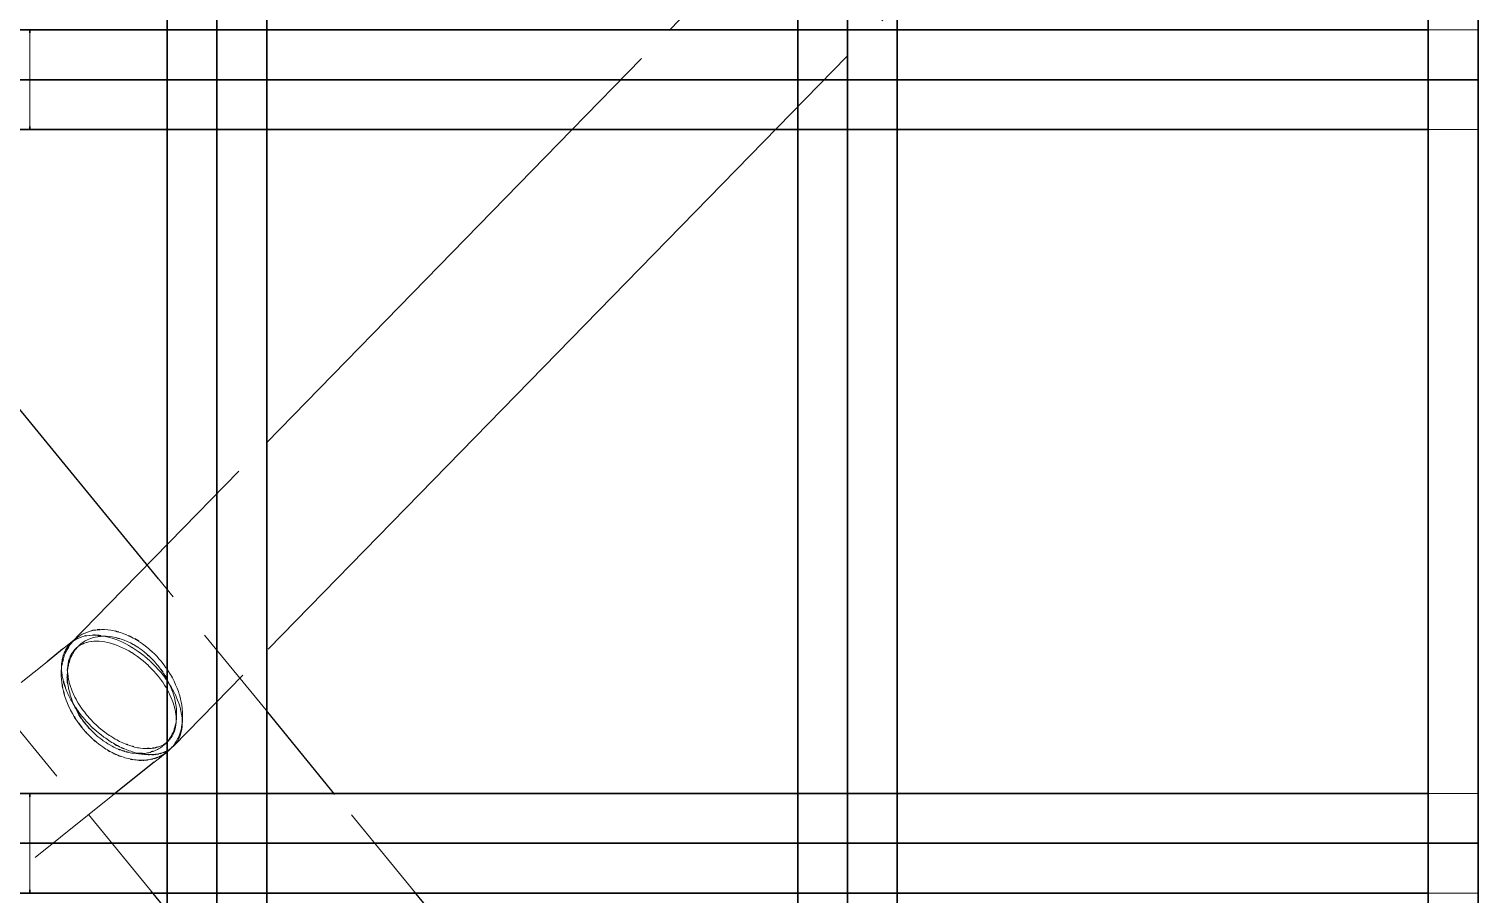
# Model space of a CAD drawing. Header units: millimetres. Extents: x -6703 to 7269, y -87291 to -79311.
# Drawn here: x -3421 to -1238, y -82138 to -80835 of the extents above; entities that cross this region are included whole.
import ezdxf

# ---------------------------------------------------------------- set-up
doc = ezdxf.new("R2010")
doc.units = ezdxf.units.MM
doc.linetypes.add('HIDDEN_50', pattern=[225, 150, -75])
for name, color, linetype, lineweight in [('PLATE_HIDDEN', 8, 'HIDDEN_50', 18), ('PLATE_VISIBLE', 7, 'Continuous', 35), ('PROFILE_HIDDEN', 9, 'HIDDEN_50', 18), ('PROFILE_VISIBLE', 4, 'Continuous', 25)]:
    doc.layers.add(name, color=color, linetype=linetype, lineweight=lineweight)

msp = doc.modelspace()

# ---------------------------------------------------------------- linework, layer by layer
at = {"layer": 'PLATE_HIDDEN'}
for p, q in [((-3138.1, -79746.1), (-3138.1, -81248.1)), ((-2188.1, -79746.1), (-2188.1, -81248.1)), ((-1238.1, -79746.1), (-1238.1, -81418.1)), ((-1238.1, -79750.9), (-1238.1, -81423)), ((-1238.1, -81423), (-1238.1, -79750.9)), ((-3215.9, -80836.7), (-3066.4, -80836.7)), ((-3213.1, -80982.9), (-3213.1, -80833.3)), ((-3063.1, -80833.3), (-3063.1, -80982.9)), ((-2263.1, -80982.9), (-2263.1, -80833.3)), ((-2259.4, -80836.7), (-2109.9, -80836.7)), ((-2113.1, -80833.3), (-2113.1, -80982.9)), ((-1313.1, -80983.8), (-1313.1, -80834)), ((-1312.8, -80836.7), (-1238.1, -80836.7)), ((-1238.1, -80836.7), (-1238.1, -80986.7)), ((-3420.1, -80982), (-3420.1, -80841.4)), ((-1238.1, -80911.7), (-3495.1, -80911.7)), ((-3066.4, -80986.7), (-3215.9, -80986.7)), ((-2109.9, -80986.7), (-2259.4, -80986.7)), ((-1238.1, -80986.7), (-1312.8, -80986.7)), ((-3138.1, -81248.1), (-3138.1, -81452.4)), ((-2188.1, -81248.1), (-2188.1, -81452.4)), ((-1238.1, -81468), (-1238.1, -83200)), ((-1238.1, -81472.9), (-1238.1, -83204.9)), ((-1238.1, -83204.9), (-1238.1, -81472.9)), ((-3138.1, -81502.2), (-3138.1, -83211.7)), ((-2188.1, -81502.2), (-2188.1, -83211.7)), ((-3420.1, -82131.7), (-3420.1, -81991.7)), ((-3215.9, -81986.7), (-3066.4, -81986.7)), ((-3213.1, -82139.7), (-3213.1, -81990.1)), ((-3063.1, -81990.1), (-3063.1, -82139.7)), ((-2263.1, -82139.7), (-2263.1, -81990.1)), ((-2259.4, -81986.7), (-2109.9, -81986.7)), ((-2113.1, -81990.1), (-2113.1, -82139.7)), ((-1313.1, -82131.8), (-1313.1, -81992)), ((-1312.8, -81986.7), (-1238.1, -81986.7)), ((-1238.1, -81986.7), (-1238.1, -82136.7)), ((-1238.1, -82061.7), (-3495.1, -82061.7)), ((-3066.4, -82136.7), (-3215.9, -82136.7)), ((-2109.9, -82136.7), (-2259.4, -82136.7)), ((-1238.1, -82136.7), (-1312.8, -82136.7))]:
    msp.add_line(p, q, dxfattribs=at)
at = {"layer": 'PLATE_VISIBLE'}
for p, q in [((-1313.1, -79671.1), (-1313.1, -83219.5)), ((-3138.1, -81248.1), (-3138.1, -79746.1)), ((-2188.1, -81248.1), (-2188.1, -79746.1)), ((-1238.1, -83219.5), (-1238.1, -79746.1)), ((-3213.1, -79821.1), (-3213.1, -83136.7)), ((-3063.1, -83136.7), (-3063.1, -79821.1)), ((-2263.1, -79821.1), (-2263.1, -83136.7)), ((-2113.1, -83136.7), (-2113.1, -79821.1)), ((-1313.1, -80836.7), (-4920.1, -80836.7)), ((-3420.1, -80836.7), (-3215.9, -80836.7)), ((-3420.1, -80841.4), (-3420.1, -80836.7)), ((-3066.4, -80836.7), (-2259.4, -80836.7)), ((-2109.9, -80836.7), (-1312.8, -80836.7)), ((-1313.1, -80986.7), (-1313.1, -80836.7)), ((-3495.1, -80911.7), (-1238.1, -80911.7)), ((-4920.1, -80986.7), (-1313.1, -80986.7)), ((-3420.1, -80986.7), (-3420.1, -80982)), ((-3215.9, -80986.7), (-3420.1, -80986.7)), ((-3213.1, -81990.1), (-3213.1, -80982.9)), ((-2259.4, -80986.7), (-3066.4, -80986.7)), ((-3063.1, -80982.9), (-3063.1, -81990.1)), ((-2263.1, -81990.1), (-2263.1, -80982.9)), ((-2113.1, -80982.9), (-2113.1, -81990.1)), ((-1312.8, -80986.7), (-2109.9, -80986.7)), ((-1313.1, -81992), (-1313.1, -80983.8)), ((-3138.1, -83211.7), (-3138.1, -81248.1)), ((-2188.1, -83211.7), (-2188.1, -81248.1)), ((-1238.1, -81418.1), (-1238.1, -81468)), ((-1238.1, -81423), (-1238.1, -81472.9)), ((-1238.1, -81472.9), (-1238.1, -81423)), ((-3138.1, -81452.4), (-3138.1, -81502.2)), ((-2188.1, -81452.4), (-2188.1, -81502.2)), ((-1313.1, -81986.7), (-4920.1, -81986.7)), ((-3420.1, -81986.7), (-3215.9, -81986.7)), ((-3420.1, -81991.7), (-3420.1, -81986.7)), ((-3066.4, -81986.7), (-2259.4, -81986.7)), ((-2109.9, -81986.7), (-1312.8, -81986.7)), ((-1313.1, -82136.7), (-1313.1, -81986.7)), ((-3495.1, -82061.7), (-1238.1, -82061.7)), ((-4920.1, -82136.7), (-1313.1, -82136.7)), ((-3420.1, -82136.7), (-3420.1, -82131.7)), ((-3215.9, -82136.7), (-3420.1, -82136.7)), ((-2259.4, -82136.7), (-3066.4, -82136.7)), ((-1312.8, -82136.7), (-2109.9, -82136.7)), ((-1313.1, -83204.9), (-1313.1, -82131.8))]:
    msp.add_line(p, q, dxfattribs=at)
at = {"layer": 'PROFILE_HIDDEN'}
for p, q in [((-2293.7, -80983.9), (-2112.4, -80798.2)), ((-2603.3, -80987.3), (-2456.9, -80837.4)), ((-3210, -81608.6), (-3063.6, -81458.6)), ((-3061.6, -81864.5), (-3226.1, -81663.7)), ((-3359.9, -81762.1), (-3279.7, -81680)), ((-3351.1, -81753.9), (-3370.5, -81769.6)), ((-3354.1, -81756.7), (-3356.6, -81759.4)), ((-3351.1, -81753.9), (-3354.1, -81756.7)), ((-3347.8, -81751.4), (-3350.7, -81753.7)), ((-3348.6, -81753.8), (-3350, -81754.5)), ((-3345.3, -81752.3), (-3348.6, -81753.8)), ((-3344.4, -81749.1), (-3347.8, -81751.4)), ((-3341.8, -81751), (-3344.9, -81752.1)), ((-3340.9, -81747), (-3344.1, -81748.9)), ((-3338.1, -81750), (-3341.8, -81751)), ((-3337.1, -81745.2), (-3340.9, -81747)), ((-3339.4, -81758.9), (-3336.4, -81757.1)), ((-3333.2, -81743.7), (-3336.8, -81745.1)), ((-3336.4, -81757.1), (-3332.9, -81755.2)), ((-3334.3, -81749.2), (-3336, -81749.5)), ((-3330.3, -81748.7), (-3334.3, -81749.2)), ((-3329.2, -81742.4), (-3333.2, -81743.7)), ((-3332.7, -81755.1), (-3329.3, -81753.7)), ((-3326.2, -81748.4), (-3330, -81748.6)), ((-3329.3, -81753.7), (-3325.5, -81752.4)), ((-3327, -81741.9), (-3329, -81742.3)), ((-3327, -81757.9), (-3323.5, -81757.5)), ((-3324.1, -81748.4), (-3326.2, -81748.4)), ((-3325.3, -81752.3), (-3321.6, -81751.3)), ((-3323.5, -81757.5), (-3319.5, -81757.4)), ((-3320.7, -81740.6), (-3322.8, -81741)), ((-3321.6, -81751.3), (-3317.5, -81750.6)), ((-3318.4, -81740.4), (-3320.5, -81740.6)), ((-3319.2, -81757.4), (-3315.4, -81757.5)), ((-3317.4, -81750.5), (-3313.4, -81750.1)), ((-3313.2, -81749), (-3315.4, -81748.8)), ((-3315.4, -81757.5), (-3311.2, -81757.8)), ((-3311.8, -81740), (-3314, -81740.1)), ((-3313.4, -81750.1), (-3309.1, -81749.8)), ((-3308.6, -81749.8), (-3312.9, -81749.1)), ((-3307.2, -81740), (-3311.7, -81740)), ((-3309, -81749.8), (-3304.8, -81749.9)), ((-3304, -81750.7), (-3308.6, -81749.8)), ((-3302.5, -81740.4), (-3307.2, -81740)), ((-3304.8, -81749.9), (-3300.4, -81750.2)), ((-3299.3, -81751.9), (-3303.9, -81750.8)), ((-3297.8, -81741), (-3302.5, -81740.4)), ((-3300.4, -81750.2), (-3295.9, -81750.8)), ((-3294.6, -81753.4), (-3299.3, -81751.9)), ((-3293.1, -81741.9), (-3297.8, -81741)), ((-3295.9, -81750.8), (-3291.4, -81751.7)), ((-3289.8, -81755.1), (-3294.5, -81753.4)), ((-3290.6, -81742.5), (-3293, -81741.9)), ((-3291.3, -81751.7), (-3289.1, -81752.3)), ((-3285, -81757), (-3289.8, -81755.1)), ((-3283.5, -81744.4), (-3285.8, -81743.8)), ((-3280.2, -81759.1), (-3285, -81757)), ((-3284.6, -81753.5), (-3282.4, -81754.2)), ((-3278.5, -81746.2), (-3283.4, -81744.5)), ((-3282.2, -81754.2), (-3277.6, -81755.9)), ((-3273.9, -81748), (-3278.5, -81746.2)), ((-3277.6, -81755.9), (-3273.3, -81757.7)), ((-3271.3, -81749.2), (-3273.7, -81748.1)), ((-3264.4, -81752.6), (-3266.7, -81751.5)), ((-3261.8, -81754.1), (-3264.1, -81752.8)), ((-3369.7, -81779), (-3370.2, -81780.8)), ((-3367.7, -81777.9), (-3368.9, -81781.4)), ((-3368.3, -81775.2), (-3368.8, -81776.6)), ((-3366.9, -81775.9), (-3367.7, -81777.9)), ((-3366.1, -81770.6), (-3366.9, -81772.2)), ((-3365.8, -81770.1), (-3366.1, -81770.6)), ((-3364.3, -81767.6), (-3365.8, -81770.1)), ((-3364.9, -81771.7), (-3365.7, -81773.3)), ((-3362.2, -81764.8), (-3364.3, -81767.6)), ((-3361.8, -81764.3), (-3362.2, -81764.8)), ((-3359.9, -81762.1), (-3361.8, -81764.3)), ((-3359.5, -81763), (-3361.6, -81766)), ((-3358.7, -81760.9), (-3359.9, -81762.1)), ((-3356.9, -81759.7), (-3359.5, -81763)), ((-3359, -81780.2), (-3358.4, -81779)), ((-3355.8, -81758.4), (-3357, -81759.4)), ((-3356.4, -81778.2), (-3355.5, -81776.4)), ((-3354.9, -81773.3), (-3354.1, -81772.2)), ((-3354.3, -81774.5), (-3353.4, -81773)), ((-3354.1, -81772.2), (-3351.9, -81769.7)), ((-3353.4, -81773), (-3351.1, -81769.8)), ((-3351.9, -81769.7), (-3351.5, -81769.3)), ((-3351.5, -81769.3), (-3349.5, -81767.4)), ((-3350.8, -81769.4), (-3348.5, -81766.8)), ((-3349.5, -81767.4), (-3346.9, -81765.3)), ((-3348.5, -81766.8), (-3345.8, -81764)), ((-3346.5, -81765.1), (-3344.1, -81763.5)), ((-3345.5, -81763.7), (-3342.9, -81761.4)), ((-3344.1, -81763.5), (-3341.1, -81761.9)), ((-3342.9, -81761.4), (-3339.7, -81759.1)), ((-3340.7, -81761.7), (-3337.9, -81760.5)), ((-3337.9, -81760.5), (-3334.5, -81759.4)), ((-3334.1, -81759.3), (-3331, -81758.5)), ((-3331, -81758.5), (-3327.3, -81757.9)), ((-3311, -81757.9), (-3307, -81758.5)), ((-3307, -81758.5), (-3302.6, -81759.3)), ((-3302.5, -81759.4), (-3298.2, -81760.4)), ((-3298.2, -81760.4), (-3293.7, -81761.8)), ((-3293.6, -81761.8), (-3289.2, -81763.3)), ((-3289.2, -81763.3), (-3284.7, -81765.2)), ((-3284.7, -81765.2), (-3280.1, -81767.2)), ((-3275.5, -81761.5), (-3280.2, -81759.1)), ((-3280.1, -81767.2), (-3275.6, -81769.4)), ((-3275.6, -81769.4), (-3271, -81771.9)), ((-3270.7, -81764.1), (-3275.4, -81761.5)), ((-3273.1, -81757.8), (-3268.5, -81760)), ((-3271, -81771.9), (-3266.7, -81774.5)), ((-3266.1, -81766.8), (-3270.7, -81764.1)), ((-3268.5, -81760), (-3264.3, -81762.2)), ((-3266.5, -81774.6), (-3262.1, -81777.5)), ((-3261.2, -81769.9), (-3265.9, -81766.9)), ((-3264, -81762.4), (-3259.6, -81765)), ((-3262.1, -81777.5), (-3257.9, -81780.4)), ((-3256.8, -81772.9), (-3261.2, -81769.9)), ((-3259.6, -81765), (-3255.6, -81767.6)), ((-3251.9, -81776.4), (-3256.5, -81773)), ((-3255.2, -81767.9), (-3250.9, -81770.9)), ((-3250.2, -81761.5), (-3254.7, -81758.4)), ((-3247.7, -81779.7), (-3251.9, -81776.4)), ((-3250.9, -81770.9), (-3247.1, -81773.9)), ((-3246.1, -81764.5), (-3250.2, -81761.5)), ((-3247.1, -81773.9), (-3246.7, -81774.2)), ((-3246.7, -81774.2), (-3244.6, -81776)), ((-3245.7, -81764.8), (-3246.1, -81764.5)), ((-3241.3, -81768.4), (-3245.7, -81764.8)), ((-3237.5, -81771.7), (-3241.3, -81768.4)), ((-3240.8, -81779.3), (-3239.1, -81781)), ((-3232.8, -81776.1), (-3234.9, -81774.1)), ((-3229.3, -81779.6), (-3232.8, -81776.1)), ((-3203.7, -81915.7), (-3060.8, -81769.4)), ((-3393.9, -81788.3), (-3432.9, -81819.5)), ((-3372.5, -81800.3), (-3372.7, -81805.1)), ((-3372.4, -81799.3), (-3372.5, -81800.3)), ((-3372.1, -81795.5), (-3372.4, -81799.3)), ((-3372.1, -81794.5), (-3372.2, -81796.6)), ((-3372.2, -81796.6), (-3372.1, -81799.8)), ((-3371.7, -81793.2), (-3372.1, -81795.5)), ((-3372.1, -81799.8), (-3372, -81800.9)), ((-3372, -81800.9), (-3371.7, -81805.3)), ((-3371.7, -81788.4), (-3371.8, -81790)), ((-3371.4, -81786.5), (-3371.7, -81788.4)), ((-3370.8, -81788.3), (-3371.2, -81790.1)), ((-3370.2, -81780.8), (-3370.9, -81783.8)), ((-3369.2, -81782.1), (-3369.8, -81784.3)), ((-3368.9, -81781.4), (-3369.2, -81782.1)), ((-3363.4, -81805), (-3363, -81800.5)), ((-3363, -81798.7), (-3362.8, -81794.8)), ((-3363, -81800.2), (-3363, -81798.7)), ((-3363, -81800.5), (-3362.9, -81799.7)), ((-3362.9, -81799.7), (-3362.6, -81797.9)), ((-3362.8, -81794.8), (-3362.7, -81794)), ((-3362.7, -81794), (-3362.3, -81791.1)), ((-3362.3, -81791.1), (-3361.5, -81787.5)), ((-3361.9, -81794), (-3361.5, -81791.9)), ((-3361.5, -81791.9), (-3361.3, -81791.2)), ((-3361.3, -81791.2), (-3360.8, -81789.5)), ((-3360.9, -81785.4), (-3360.5, -81784.1)), ((-3360.5, -81784.1), (-3359.3, -81780.8)), ((-3359.7, -81785.8), (-3359, -81783.8)), ((-3359.3, -81780.8), (-3359, -81780.2)), ((-3359, -81783.8), (-3358.7, -81783.2)), ((-3358.7, -81783.2), (-3358, -81781.6)), ((-3257.7, -81780.5), (-3253.4, -81783.8)), ((-3253.4, -81783.8), (-3249.4, -81786.9)), ((-3249.1, -81787.2), (-3245, -81790.7)), ((-3243, -81783.6), (-3247.4, -81779.9)), ((-3245, -81790.7), (-3241.3, -81794.1)), ((-3239.1, -81787.1), (-3243, -81783.6)), ((-3241, -81794.5), (-3237.1, -81798.3)), ((-3239.1, -81781), (-3238.6, -81781.4)), ((-3234.5, -81791.5), (-3238.7, -81787.5)), ((-3238.6, -81781.4), (-3236.7, -81783.3)), ((-3237.1, -81798.3), (-3233.7, -81801.9)), ((-3230.9, -81795.2), (-3234.5, -81791.5)), ((-3233.2, -81787), (-3231.6, -81788.7)), ((-3231.6, -81788.7), (-3231, -81789.3)), ((-3231, -81789.3), (-3227.5, -81793.4)), ((-3230.5, -81795.6), (-3230.9, -81795.2)), ((-3226.6, -81799.8), (-3230.5, -81795.6)), ((-3228.8, -81780.2), (-3229.3, -81779.6)), ((-3224.9, -81784.5), (-3228.8, -81780.2)), ((-3227.5, -81793.4), (-3224.6, -81797.1)), ((-3223.2, -81803.6), (-3226.6, -81799.8)), ((-3221.7, -81788.2), (-3224.9, -81784.5)), ((-3224.6, -81797.1), (-3224.1, -81797.8)), ((-3224.1, -81797.8), (-3222.5, -81800)), ((-3221.1, -81788.9), (-3221.7, -81788.2)), ((-3217.6, -81793.4), (-3221.1, -81788.9)), ((-3214.8, -81797.3), (-3217.6, -81793.4)), ((-3214.2, -81798.1), (-3214.8, -81797.3)), ((-3211, -81802.9), (-3214.2, -81798.1)), ((-3372.7, -81805.1), (-3372.7, -81809)), ((-3372.7, -81809), (-3372.7, -81810)), ((-3372.7, -81810), (-3372.4, -81815)), ((-3372.4, -81815), (-3371.9, -81818.9)), ((-3371.9, -81818.9), (-3371.8, -81820.1)), ((-3371.8, -81820.1), (-3371.4, -81822.7)), ((-3371.7, -81805.3), (-3371.2, -81808.5)), ((-3371.2, -81808.5), (-3371, -81809.7)), ((-3371, -81809.7), (-3370.1, -81814.3)), ((-3370.1, -81814.3), (-3369.3, -81817.6)), ((-3369.3, -81817.6), (-3369.1, -81818.2)), ((-3363.5, -81808.7), (-3363.4, -81805)), ((-3363.5, -81809.6), (-3363.5, -81808.7)), ((-3363.5, -81812), (-3363.5, -81809.6)), ((-3362.8, -81806.8), (-3363, -81802.7)), ((-3362.4, -81809.8), (-3362.8, -81806.8)), ((-3362.4, -81823.9), (-3362.7, -81821.5)), ((-3362.3, -81810.9), (-3362.4, -81809.8)), ((-3361.5, -81815.2), (-3362.3, -81810.9)), ((-3360.8, -81818.4), (-3361.5, -81815.2)), ((-3360.5, -81819.6), (-3360.8, -81818.4)), ((-3359.2, -81824), (-3360.5, -81819.6)), ((-3233.7, -81801.9), (-3233.3, -81802.3)), ((-3233.3, -81802.3), (-3229.7, -81806.4)), ((-3229.7, -81806.4), (-3226.7, -81810)), ((-3226.7, -81810), (-3226.2, -81810.5)), ((-3226.2, -81810.5), (-3223, -81814.8)), ((-3222.8, -81804.2), (-3223.2, -81803.6)), ((-3223, -81814.8), (-3220.3, -81818.5)), ((-3219.2, -81808.6), (-3222.8, -81804.2)), ((-3220.3, -81818.5), (-3219.8, -81819.2)), ((-3219.8, -81819.2), (-3216.9, -81823.6)), ((-3219.7, -81804.1), (-3218.4, -81805.9)), ((-3216.2, -81812.5), (-3219.2, -81808.6)), ((-3218.4, -81805.9), (-3217.9, -81806.7)), ((-3217.9, -81806.7), (-3216.5, -81809.1)), ((-3215.8, -81813.1), (-3216.2, -81812.5)), ((-3212.5, -81817.7), (-3215.8, -81813.1)), ((-3214, -81813.3), (-3212.9, -81815.2)), ((-3212.9, -81815.2), (-3212.4, -81816.1)), ((-3209.9, -81821.7), (-3212.5, -81817.7)), ((-3212.4, -81816.1), (-3210, -81820.9)), ((-3208.6, -81806.9), (-3211, -81802.9)), ((-3210, -81820.9), (-3208.3, -81824.7)), ((-3209.5, -81822.4), (-3209.9, -81821.7)), ((-3206.6, -81827.1), (-3209.5, -81822.4)), ((-3208, -81807.8), (-3208.6, -81806.9)), ((-3205.2, -81812.8), (-3208, -81807.8)), ((-3203.1, -81816.8), (-3205.2, -81812.8)), ((-3202.6, -81817.8), (-3203.1, -81816.8)), ((-3200.3, -81822.9), (-3202.6, -81817.8)), ((-3198.6, -81827), (-3200.3, -81822.9)), ((-3370.6, -81827.2), (-3370.2, -81829.1)), ((-3370.2, -81829.1), (-3369.9, -81830.4)), ((-3369.9, -81830.4), (-3369.3, -81833)), ((-3368.1, -81837.5), (-3367.5, -81839.4)), ((-3367.5, -81839.4), (-3367.1, -81840.8)), ((-3367.1, -81840.8), (-3365.3, -81846)), ((-3367, -81825.2), (-3366.4, -81826.8)), ((-3366.4, -81826.8), (-3366, -81828.2)), ((-3366, -81828.2), (-3364.1, -81833)), ((-3364.1, -81833), (-3362.7, -81836.2)), ((-3362.7, -81836.2), (-3362, -81837.7)), ((-3361.8, -81827.6), (-3362.4, -81823.9)), ((-3362, -81837.7), (-3359.7, -81842.5)), ((-3361.5, -81828.8), (-3361.8, -81827.6)), ((-3360.4, -81833.7), (-3361.5, -81828.8)), ((-3359.4, -81837.3), (-3360.4, -81833.7)), ((-3359.7, -81842.5), (-3358, -81845.6)), ((-3359, -81838.6), (-3359.4, -81837.3)), ((-3358.2, -81827.1), (-3359.2, -81824)), ((-3357.4, -81843.6), (-3359, -81838.6)), ((-3357.8, -81828.4), (-3358.2, -81827.1)), ((-3356, -81832.9), (-3357.8, -81828.4)), ((-3356.1, -81847.1), (-3357.4, -81843.6)), ((-3354.7, -81836), (-3356, -81832.9)), ((-3354.1, -81837.4), (-3354.7, -81836)), ((-3351.9, -81841.9), (-3354.1, -81837.4)), ((-3350.3, -81844.9), (-3351.9, -81841.9)), ((-3349.5, -81846.4), (-3350.3, -81844.9)), ((-3216.9, -81823.6), (-3214.6, -81827.3)), ((-3214.6, -81827.3), (-3214.2, -81828)), ((-3214.2, -81828), (-3211.7, -81832.5)), ((-3211.7, -81832.5), (-3209.8, -81836.2)), ((-3209.8, -81836.2), (-3209.4, -81837)), ((-3209.4, -81837), (-3207.3, -81841.5)), ((-3208.3, -81824.7), (-3207.8, -81825.7)), ((-3207.8, -81825.7), (-3205.9, -81830.6)), ((-3207.3, -81841.5), (-3205.8, -81845.1)), ((-3204.4, -81831), (-3206.6, -81827.1)), ((-3205.9, -81830.6), (-3204.5, -81834.4)), ((-3204.5, -81834.4), (-3204.1, -81835.5)), ((-3204, -81831.8), (-3204.4, -81831)), ((-3204.1, -81835.5), (-3202.6, -81840.5)), ((-3201.5, -81836.5), (-3204, -81831.8)), ((-3202.6, -81840.5), (-3201.7, -81844.2)), ((-3201.7, -81844.2), (-3201.4, -81845.4)), ((-3199.7, -81840.4), (-3201.5, -81836.5)), ((-3199.3, -81841.3), (-3199.7, -81840.4)), ((-3197.3, -81846), (-3199.3, -81841.3)), ((-3198.1, -81828.1), (-3198.6, -81827)), ((-3196.2, -81833.3), (-3198.1, -81828.1)), ((-3194.9, -81837.2), (-3196.2, -81833.3)), ((-3194.5, -81838.4), (-3194.9, -81837.2)), ((-3193.1, -81843.6), (-3194.5, -81838.4)), ((-3192.2, -81847.5), (-3193.1, -81843.6)), ((-3236.5, -82134.6), (-3458, -81864.3)), ((-3365.3, -81846), (-3363.8, -81849.7)), ((-3363.8, -81849.7), (-3363.3, -81851.1)), ((-3363.3, -81851.1), (-3361, -81856.3)), ((-3361, -81856.3), (-3359.3, -81859.8)), ((-3359.3, -81859.8), (-3358.5, -81861.3)), ((-3358.5, -81861.3), (-3355.8, -81866.4)), ((-3358, -81845.6), (-3357.1, -81847.2)), ((-3357.1, -81847.2), (-3354.4, -81851.9)), ((-3355.6, -81848.5), (-3356.1, -81847.1)), ((-3355.8, -81866.4), (-3353.8, -81869.7)), ((-3353.5, -81853.3), (-3355.6, -81848.5)), ((-3354.4, -81851.9), (-3352.5, -81855)), ((-3351.9, -81856.7), (-3353.5, -81853.3)), ((-3352.5, -81855), (-3352, -81855.8)), ((-3351.2, -81858.1), (-3351.9, -81856.7)), ((-3348.7, -81862.9), (-3351.2, -81858.1)), ((-3349.9, -81858.9), (-3348.3, -81861.2)), ((-3346.9, -81850.9), (-3349.5, -81846.4)), ((-3347.8, -81864.5), (-3348.7, -81862.9)), ((-3348.3, -81861.2), (-3346.2, -81864.1)), ((-3345, -81853.7), (-3346.9, -81850.9)), ((-3346.2, -81864.1), (-3344.9, -81865.8)), ((-3344, -81855.3), (-3345, -81853.7)), ((-3344.9, -81865.8), (-3341.4, -81870.3)), ((-3341, -81859.7), (-3344, -81855.3)), ((-3339, -81862.4), (-3341, -81859.7)), ((-3337.8, -81864), (-3339, -81862.4)), ((-3334.5, -81868.2), (-3337.8, -81864)), ((-3205.8, -81845.1), (-3205.5, -81846)), ((-3205.5, -81846), (-3203.9, -81850.4)), ((-3203.9, -81850.4), (-3202.8, -81853.9)), ((-3202.8, -81853.9), (-3202.5, -81854.9)), ((-3202.5, -81854.9), (-3201.4, -81859.2)), ((-3201.4, -81845.4), (-3200.4, -81850.3)), ((-3201.4, -81859.2), (-3200.7, -81862.6)), ((-3200.7, -81862.6), (-3200.5, -81863.6)), ((-3200.5, -81863.6), (-3199.9, -81867.8)), ((-3200.4, -81850.3), (-3199.8, -81853.8)), ((-3199.8, -81853.8), (-3199.6, -81855.1)), ((-3199.6, -81855.1), (-3199.1, -81859.9)), ((-3199.1, -81859.9), (-3199, -81863.3)), ((-3199, -81863.3), (-3198.9, -81864.7)), ((-3198.9, -81864.7), (-3198.9, -81869.3)), ((-3196, -81849.8), (-3197.3, -81846)), ((-3195.6, -81850.7), (-3196, -81849.8)), ((-3194.1, -81855.4), (-3195.6, -81850.7)), ((-3193.1, -81859.1), (-3194.1, -81855.4)), ((-3192.8, -81860.1), (-3193.1, -81859.1)), ((-3191.8, -81864.6), (-3192.8, -81860.1)), ((-3191.9, -81848.8), (-3192.2, -81847.5)), ((-3191, -81854), (-3191.9, -81848.8)), ((-3191.2, -81868.1), (-3191.8, -81864.6)), ((-3190.5, -81857.7), (-3191, -81854)), ((-3190.3, -81859.1), (-3190.5, -81857.7)), ((-3189.9, -81864.1), (-3190.3, -81859.1)), ((-3189.7, -81867.7), (-3189.9, -81864.1)), ((-3353.8, -81869.7), (-3353.4, -81870.5)), ((-3351.4, -81873.7), (-3349.8, -81876.1)), ((-3349.8, -81876.1), (-3347.6, -81879.3)), ((-3347.6, -81879.3), (-3347.1, -81880.1)), ((-3341, -81875.2), (-3342, -81873.7)), ((-3341.9, -81887), (-3340.7, -81888.4)), ((-3341.4, -81870.3), (-3339.2, -81873)), ((-3340.4, -81875.9), (-3341, -81875.2)), ((-3340.7, -81888.4), (-3340.1, -81889.2)), ((-3339.2, -81873), (-3337.7, -81874.7)), ((-3337.7, -81874.7), (-3333.9, -81879)), ((-3334.4, -81883.8), (-3335.5, -81882.4)), ((-3332.3, -81870.7), (-3334.5, -81868.2)), ((-3333.8, -81884.5), (-3334.4, -81883.8)), ((-3333.9, -81879), (-3331.5, -81881.5)), ((-3330.9, -81872.3), (-3332.3, -81870.7)), ((-3331.5, -81881.5), (-3329.9, -81883.1)), ((-3327.2, -81876.4), (-3330.9, -81872.3)), ((-3329.9, -81883.1), (-3327.9, -81885.2)), ((-3324.9, -81878.7), (-3327.2, -81876.4)), ((-3323.4, -81880.3), (-3324.9, -81878.7)), ((-3324.6, -81888.3), (-3323.3, -81889.5)), ((-3319.4, -81884), (-3323.4, -81880.3)), ((-3317.1, -81886.2), (-3319.4, -81884)), ((-3315.4, -81887.7), (-3317.1, -81886.2)), ((-3311.2, -81891.2), (-3315.4, -81887.7)), ((-3201.5, -81886.8), (-3202.3, -81889.5)), ((-3200.4, -81882.6), (-3201.5, -81886.8)), ((-3200.5, -81887.4), (-3201.4, -81890.9)), ((-3200.3, -81886.3), (-3200.5, -81887.4)), ((-3200.2, -81881.3), (-3200.4, -81882.6)), ((-3199.9, -81883.7), (-3200.3, -81886.3)), ((-3199.7, -81878.3), (-3200.2, -81881.3)), ((-3199.9, -81867.8), (-3199.6, -81870.9)), ((-3199.5, -81879.9), (-3199.9, -81883.7)), ((-3199.2, -81873.9), (-3199.7, -81878.3)), ((-3199.6, -81870.9), (-3199.5, -81871.9)), ((-3199.5, -81871.9), (-3199.4, -81876)), ((-3199.4, -81878.9), (-3199.5, -81879.9)), ((-3199.4, -81876), (-3199.4, -81878.9)), ((-3199.1, -81872.5), (-3199.2, -81873.9)), ((-3198.9, -81869.3), (-3199.1, -81872.5)), ((-3192.6, -81892.4), (-3191.5, -81888)), ((-3191.5, -81888), (-3191.2, -81886.5)), ((-3191, -81869.2), (-3191.2, -81868.1)), ((-3191.2, -81886.5), (-3190.7, -81883.4)), ((-3190.5, -81873.6), (-3191, -81869.2)), ((-3191, -81890.1), (-3190.5, -81886.2)), ((-3190.7, -81883.4), (-3190.1, -81878.8)), ((-3190.3, -81876.8), (-3190.5, -81873.6)), ((-3190.5, -81886.2), (-3190.4, -81885.1)), ((-3190.4, -81885.1), (-3190.2, -81882.1)), ((-3190.3, -81877.9), (-3190.3, -81876.8)), ((-3190.2, -81882.1), (-3190.3, -81877.9)), ((-3190.1, -81878.8), (-3190, -81877.3)), ((-3190, -81877.3), (-3189.8, -81874)), ((-3189.8, -81874), (-3189.7, -81869.1)), ((-3189.7, -81869.1), (-3189.7, -81867.7)), ((-3334.4, -81895.7), (-3333.1, -81897)), ((-3333.1, -81897), (-3331.6, -81898.5)), ((-3331.6, -81898.5), (-3327.5, -81902.5)), ((-3327.1, -81891.9), (-3328.3, -81890.6)), ((-3327.5, -81902.5), (-3324.9, -81904.9)), ((-3326.4, -81892.6), (-3327.1, -81891.9)), ((-3324.9, -81904.9), (-3324.1, -81905.6)), ((-3323.3, -81889.5), (-3322.4, -81890.3)), ((-3321.1, -81908.2), (-3319, -81910)), ((-3319.3, -81899.3), (-3320.6, -81898.2)), ((-3319.4, -81893), (-3317.2, -81894.9)), ((-3317.8, -81900.7), (-3319.3, -81899.3)), ((-3319, -81910), (-3316.3, -81912.1)), ((-3313.6, -81904.1), (-3317.8, -81900.7)), ((-3317.2, -81894.9), (-3314.7, -81896.9)), ((-3314.7, -81896.9), (-3312.7, -81898.5)), ((-3311.1, -81906), (-3313.6, -81904.1)), ((-3312.7, -81898.5), (-3308.2, -81901.9)), ((-3308.8, -81893), (-3311.2, -81891.2)), ((-3309.4, -81907.3), (-3311.1, -81906)), ((-3305, -81910.2), (-3309.4, -81907.3)), ((-3306.9, -81894.5), (-3308.8, -81893)), ((-3308.2, -81901.9), (-3305.6, -81903.7)), ((-3302.5, -81897.7), (-3306.9, -81894.5)), ((-3305.6, -81903.7), (-3303.6, -81905.2)), ((-3302.5, -81911.8), (-3305, -81910.2)), ((-3303.6, -81905.2), (-3298.9, -81908.3)), ((-3300.1, -81899.3), (-3302.5, -81897.7)), ((-3298.1, -81900.6), (-3300.1, -81899.3)), ((-3298.9, -81908.3), (-3296.3, -81909.8)), ((-3293.6, -81903.4), (-3298.1, -81900.6)), ((-3296.3, -81909.8), (-3294.1, -81911.2)), ((-3291.3, -81904.8), (-3293.6, -81903.4)), ((-3289.1, -81906), (-3291.3, -81904.8)), ((-3284.6, -81908.3), (-3289.1, -81906)), ((-3282.3, -81909.4), (-3284.6, -81908.3)), ((-3280, -81910.5), (-3282.3, -81909.4)), ((-3275.5, -81912.4), (-3280, -81910.5)), ((-3213.3, -81909.5), (-3213.7, -81909.9)), ((-3212.6, -81908.4), (-3213.4, -81909.3)), ((-3211.7, -81908.1), (-3213.3, -81909.5)), ((-3210.2, -81905.3), (-3212.6, -81908.4)), ((-3209.4, -81905.7), (-3211.7, -81908.1)), ((-3209.3, -81904), (-3210.2, -81905.3)), ((-3208.7, -81904.9), (-3209.4, -81905.7)), ((-3208, -81902), (-3209.3, -81904)), ((-3207.3, -81903.1), (-3208.7, -81904.9)), ((-3206, -81898.4), (-3208, -81902)), ((-3205.5, -81900.3), (-3207.3, -81903.1)), ((-3205.4, -81897.1), (-3206, -81898.4)), ((-3205, -81899.4), (-3205.5, -81900.3)), ((-3204.2, -81894.7), (-3205.4, -81897.1)), ((-3203.9, -81897.4), (-3205, -81899.4)), ((-3202.7, -81890.9), (-3204.2, -81894.7)), ((-3202.5, -81894.2), (-3203.9, -81897.4)), ((-3202.3, -81889.5), (-3202.7, -81890.9)), ((-3202.2, -81893.2), (-3202.5, -81894.2)), ((-3201.4, -81890.9), (-3202.2, -81893.2)), ((-3200.8, -81910.7), (-3199.4, -81908.4)), ((-3200.6, -81912.3), (-3199.1, -81910.5)), ((-3199.4, -81908.4), (-3197.3, -81904.7)), ((-3199.1, -81910.5), (-3197.2, -81907.5)), ((-3197.3, -81904.7), (-3196.7, -81903.3)), ((-3197.2, -81907.5), (-3196.6, -81906.6)), ((-3196.7, -81903.3), (-3195.5, -81900.8)), ((-3196.6, -81906.6), (-3195.4, -81904.4)), ((-3195.5, -81900.8), (-3193.9, -81896.7)), ((-3195.4, -81904.4), (-3194, -81901.1)), ((-3194, -81901.1), (-3193.6, -81900.1)), ((-3193.9, -81896.7), (-3193.5, -81895.2)), ((-3193.6, -81900.1), (-3192.7, -81897.6)), ((-3193.5, -81895.2), (-3192.6, -81892.4)), ((-3192.7, -81897.6), (-3191.7, -81894)), ((-3191.7, -81894), (-3191.5, -81892.9)), ((-3191.5, -81892.9), (-3191, -81890.1)), ((-3316.3, -81912.1), (-3314.5, -81913.5)), ((-3314.5, -81913.5), (-3310, -81916.7)), ((-3310, -81916.7), (-3307.3, -81918.5)), ((-3307.3, -81918.5), (-3305.3, -81919.8)), ((-3305.3, -81919.8), (-3303, -81921.2)), ((-3300.6, -81913), (-3302.5, -81911.8)), ((-3296.1, -81915.5), (-3300.6, -81913)), ((-3299.3, -81923.3), (-3298, -81924)), ((-3298, -81924), (-3295.9, -81925.1)), ((-3293.6, -81916.8), (-3296.1, -81915.5)), ((-3295.9, -81925.1), (-3293.5, -81926.3)), ((-3294.1, -81911.2), (-3291.8, -81912.5)), ((-3291.6, -81917.8), (-3293.6, -81916.8)), ((-3287.1, -81919.8), (-3291.6, -81917.8)), ((-3289.8, -81928), (-3288.5, -81928.6)), ((-3288.5, -81928.6), (-3287.4, -81929)), ((-3288.1, -81914.5), (-3286.9, -81915.1)), ((-3285.8, -81920.3), (-3287.1, -81919.8)), ((-3286.9, -81915.1), (-3284.6, -81916.3)), ((-3284.6, -81916.3), (-3282.2, -81917.5)), ((-3283.9, -81930.4), (-3281.5, -81931.3)), ((-3282.5, -81921.6), (-3283.5, -81921.2)), ((-3280.2, -81922.4), (-3282.5, -81921.6)), ((-3281.5, -81931.3), (-3278.9, -81932.2)), ((-3278.9, -81932.2), (-3276.6, -81932.9)), ((-3278.6, -81919.1), (-3277.4, -81919.6)), ((-3277.4, -81919.6), (-3275, -81920.6)), ((-3275.5, -81923.8), (-3276.7, -81923.5)), ((-3274.4, -81912.8), (-3275.5, -81912.4)), ((-3274.4, -81924.1), (-3275.5, -81923.8)), ((-3275, -81920.6), (-3270.2, -81922.4)), ((-3271, -81914.1), (-3272.1, -81913.7)), ((-3268.8, -81925.4), (-3271.1, -81924.9)), ((-3266.5, -81915.6), (-3271, -81914.1)), ((-3270.2, -81922.4), (-3267.9, -81923.2)), ((-3266.5, -81925.8), (-3268.8, -81925.4)), ((-3267.9, -81923.2), (-3265.4, -81924)), ((-3265.4, -81915.9), (-3266.5, -81915.6)), ((-3264.3, -81926.1), (-3266.5, -81925.8)), ((-3265.4, -81924), (-3260.7, -81925.3)), ((-3259.8, -81926.6), (-3264.3, -81926.1)), ((-3262, -81916.8), (-3263.2, -81916.5)), ((-3257.6, -81917.8), (-3262, -81916.8)), ((-3260.7, -81925.3), (-3258.6, -81925.8)), ((-3257.7, -81926.7), (-3259.8, -81926.6)), ((-3258.6, -81925.8), (-3257.3, -81926.1)), ((-3256.6, -81926.7), (-3257.7, -81926.7)), ((-3255.6, -81918.1), (-3257.6, -81917.8)), ((-3253.3, -81918.5), (-3255.6, -81918.1)), ((-3249.1, -81919), (-3253.3, -81918.5)), ((-3250.5, -81927.4), (-3249.5, -81927.5)), ((-3249.1, -81926.5), (-3250.1, -81926.6)), ((-3249.5, -81927.5), (-3247, -81927.9)), ((-3247.2, -81919.1), (-3249.1, -81919)), ((-3246.9, -81926.3), (-3249.1, -81926.5)), ((-3244.9, -81919.2), (-3247.2, -81919.1)), ((-3247, -81927.9), (-3242.6, -81928.2)), ((-3242.8, -81925.7), (-3246.9, -81926.3)), ((-3242.9, -81919.2), (-3244.9, -81919.2)), ((-3241, -81925.3), (-3242.8, -81925.7)), ((-3242.6, -81928.2), (-3241.7, -81928.2)), ((-3238.8, -81924.8), (-3241, -81925.3)), ((-3239.3, -81919.1), (-3240.1, -81919.2)), ((-3239.5, -81928.3), (-3238.3, -81928.3)), ((-3237, -81919), (-3239.3, -81919.1)), ((-3236.9, -81924.2), (-3238.8, -81924.8)), ((-3238.3, -81928.3), (-3236.2, -81928.2)), ((-3235.1, -81918.7), (-3237, -81919)), ((-3233.3, -81923), (-3234.2, -81923.3)), ((-3231.3, -81922.2), (-3233.3, -81923)), ((-3233.3, -81928.1), (-3232.4, -81928)), ((-3231.8, -81918.1), (-3232.5, -81918.3)), ((-3232.4, -81928), (-3231.3, -81927.9)), ((-3230.7, -81917.9), (-3231.8, -81918.1)), ((-3227.7, -81920.5), (-3231.3, -81922.2)), ((-3226.2, -81916.7), (-3227.9, -81917.2)), ((-3226.3, -81919.7), (-3227.7, -81920.5)), ((-3226.4, -81931.9), (-3225.6, -81931.5)), ((-3224.3, -81918.6), (-3226.3, -81919.7)), ((-3224.9, -81916.2), (-3226.2, -81916.7)), ((-3225.6, -81931.5), (-3224.5, -81931)), ((-3225.4, -81926.9), (-3224.7, -81926.7)), ((-3222.9, -81915.4), (-3224.9, -81916.2)), ((-3224.7, -81926.7), (-3223.6, -81926.4)), ((-3221.1, -81916.4), (-3224.3, -81918.6)), ((-3219.8, -81914), (-3222.9, -81915.4)), ((-3220.5, -81915.9), (-3221.1, -81916.4)), ((-3220.6, -81925.6), (-3218.9, -81925)), ((-3218.7, -81913.3), (-3219.8, -81914)), ((-3218.1, -81913.9), (-3219, -81914.7)), ((-3219, -81928.2), (-3218.3, -81927.7)), ((-3218.9, -81925), (-3218.2, -81924.8)), ((-3216.9, -81912.2), (-3218.7, -81913.3)), ((-3218.3, -81927.7), (-3217.3, -81927.1)), ((-3215.2, -81911.3), (-3218.1, -81913.9)), ((-3215.5, -81911.3), (-3216.9, -81912.2)), ((-3214.7, -81910.7), (-3215.2, -81911.3)), ((-3213.8, -81922.8), (-3212.2, -81922)), ((-3212.3, -81923.5), (-3211.7, -81922.9)), ((-3212.2, -81922), (-3211.1, -81921.3)), ((-3211.7, -81922.9), (-3209.8, -81921.3)), ((-3211.1, -81921.3), (-3209.2, -81920.1)), ((-3209.8, -81921.3), (-3206.9, -81918.4)), ((-3209.2, -81920.1), (-3206.3, -81918.1)), ((-3206.9, -81918.4), (-3205.8, -81917.2)), ((-3206.3, -81918.1), (-3205.4, -81917.2)), ((-3205.8, -81917.2), (-3204.2, -81915.3)), ((-3205.4, -81917.2), (-3203.7, -81915.7)), ((-3204.2, -81915.3), (-3201.7, -81912)), ((-3203.7, -81915.7), (-3201.3, -81913.2)), ((-3201.7, -81912), (-3200.8, -81910.7)), ((-3201.3, -81913.2), (-3200.6, -81912.3)), ((-3276.6, -81932.9), (-3271.8, -81934.2)), ((-3271.8, -81934.2), (-3269.3, -81934.7)), ((-3269.3, -81934.7), (-3268.2, -81935)), ((-3264.7, -81935.6), (-3262.3, -81936)), ((-3262.3, -81936), (-3259.9, -81936.2)), ((-3259.9, -81936.2), (-3257.6, -81936.5)), ((-3257.6, -81936.5), (-3255.3, -81936.6)), ((-3251.8, -81936.6), (-3250.7, -81936.6)), ((-3250.7, -81936.6), (-3249.6, -81936.6)), ((-3242.9, -81936.1), (-3241.9, -81936)), ((-3241.9, -81936), (-3239.6, -81935.7)), ((-3239.6, -81935.7), (-3237.4, -81935.2)), ((-3234.4, -81934.5), (-3233.5, -81934.3)), ((-3233.5, -81934.3), (-3232.3, -81933.9)), ((-3224.6, -81933.4), (-3232.4, -81939.6)), ((-3294.7, -81989.5), (-3473.9, -82133.1)), ((-2840.2, -82134.8), (-2960.4, -81988.1))]:
    msp.add_line(p, q, dxfattribs=at)
at = {"layer": 'PROFILE_VISIBLE'}
for p, q in [((-2456.9, -80837.4), (-2261.7, -80637.4)), ((-3226.1, -81663.7), (-3782.9, -80984.1)), ((-3063.6, -81458.6), (-2603.3, -80987.3)), ((-3060.8, -81769.4), (-2293.7, -80983.9)), ((-3279.7, -81680), (-3210, -81608.6)), ((-3354.7, -81757.5), (-3355.8, -81758.4)), ((-3351.7, -81755.5), (-3354.7, -81757.5)), ((-3350, -81754.5), (-3351.3, -81755.3)), ((-3336, -81749.5), (-3337.7, -81749.9)), ((-3325, -81741.4), (-3327, -81741.9)), ((-3322.8, -81741), (-3325, -81741.4)), ((-3322, -81748.3), (-3324.1, -81748.4)), ((-3317.6, -81748.6), (-3321.7, -81748.4)), ((-3316.3, -81740.2), (-3318.4, -81740.4)), ((-3315.4, -81748.8), (-3317.6, -81748.6)), ((-3314, -81740.1), (-3316.3, -81740.2)), ((-3288.2, -81743.1), (-3290.6, -81742.5)), ((-3289.1, -81752.3), (-3286.8, -81752.8)), ((-3285.8, -81743.8), (-3288.2, -81743.1)), ((-3286.8, -81752.8), (-3284.6, -81753.5)), ((-3268.9, -81750.3), (-3271.3, -81749.2)), ((-3266.7, -81751.5), (-3268.9, -81750.3)), ((-3259.4, -81755.5), (-3261.8, -81754.1)), ((-3255.1, -81758.1), (-3259.4, -81755.5)), ((-3370.5, -81769.6), (-3393.9, -81788.3)), ((-3369.1, -81777.3), (-3369.7, -81779)), ((-3367.7, -81773.9), (-3368.3, -81775.2)), ((-3366.9, -81772.2), (-3367.7, -81773.9)), ((-3366, -81773.9), (-3366.9, -81775.9)), ((-3364.1, -81770.1), (-3364.9, -81771.7)), ((-3361.9, -81766.4), (-3364.1, -81770.1)), ((-3357.4, -81759.7), (-3358.7, -81760.9)), ((-3358.4, -81779), (-3357.8, -81777.8)), ((-3357.8, -81777.8), (-3356.1, -81774.9)), ((-3357.3, -81780), (-3356.4, -81778.2)), ((-3356.1, -81774.9), (-3355.7, -81774.4)), ((-3355.7, -81774.4), (-3354.9, -81773.3)), ((-3355.2, -81775.9), (-3354.3, -81774.5)), ((-3244.6, -81776), (-3242.6, -81777.7)), ((-3242.6, -81777.7), (-3240.8, -81779.3)), ((-3234.9, -81774.1), (-3237, -81772.1)), ((-3372, -81791.5), (-3372.1, -81792.5)), ((-3372.1, -81792.5), (-3372.1, -81794.5)), ((-3371.8, -81790), (-3372, -81791.5)), ((-3371.3, -81790.9), (-3371.7, -81793.2)), ((-3371.1, -81784.6), (-3371.4, -81786.5)), ((-3370.4, -81786.4), (-3370.8, -81788.3)), ((-3369.8, -81784.3), (-3370.4, -81786.4)), ((-3363, -81801.7), (-3363, -81800.2)), ((-3362.6, -81797.9), (-3362.4, -81796.1)), ((-3362.4, -81796.1), (-3361.9, -81794)), ((-3361.3, -81786.8), (-3360.9, -81785.4)), ((-3360.8, -81789.5), (-3360.3, -81787.8)), ((-3360.3, -81787.8), (-3359.7, -81785.8)), ((-3358, -81781.6), (-3357.3, -81780)), ((-3236.7, -81783.3), (-3234.8, -81785.3)), ((-3234.8, -81785.3), (-3233.2, -81787)), ((-3222.5, -81800), (-3220.9, -81802.2)), ((-3371.4, -81822.7), (-3371, -81825.2)), ((-3369.1, -81818.2), (-3369, -81818.9)), ((-3369, -81818.9), (-3367.6, -81823.5)), ((-3363.4, -81814.3), (-3363.5, -81812)), ((-3363.1, -81818), (-3363.4, -81814.3)), ((-3363, -81819.1), (-3363.1, -81818)), ((-3362.7, -81821.5), (-3363, -81819.1)), ((-3220.9, -81802.2), (-3219.7, -81804.1)), ((-3216.5, -81809.1), (-3215.1, -81811.4)), ((-3215.1, -81811.4), (-3214, -81813.3)), ((-3371, -81825.2), (-3370.6, -81827.2)), ((-3369.3, -81833), (-3368.6, -81835.6)), ((-3368.6, -81835.6), (-3368.1, -81837.5)), ((-3367.6, -81823.5), (-3367, -81825.2)), ((-3352, -81855.8), (-3351.4, -81856.6)), ((-3351.4, -81856.6), (-3349.9, -81858.9)), ((-3346.8, -81866.1), (-3347.8, -81864.5)), ((-3346, -81867.6), (-3346.8, -81866.1)), ((-2960.4, -81988.1), (-3061.6, -81864.5)), ((-3353.4, -81870.5), (-3352.9, -81871.3)), ((-3352.9, -81871.3), (-3351.4, -81873.7)), ((-3347.1, -81880.1), (-3346.5, -81880.9)), ((-3346.5, -81880.9), (-3343.1, -81885.5)), ((-3343, -81872.2), (-3346, -81867.6)), ((-3343.1, -81885.5), (-3341.9, -81887)), ((-3342, -81873.7), (-3343, -81872.2)), ((-3339.9, -81876.7), (-3340.4, -81875.9)), ((-3336.6, -81881), (-3339.9, -81876.7)), ((-3335.5, -81882.4), (-3336.6, -81881)), ((-3333.2, -81885.3), (-3333.8, -81884.5)), ((-3329.5, -81889.4), (-3333.2, -81885.3)), ((-3327.9, -81885.2), (-3325.8, -81887.2)), ((-3325.8, -81887.2), (-3324.6, -81888.3)), ((-3340.1, -81889.2), (-3339.4, -81890)), ((-3339.4, -81890), (-3335.6, -81894.3)), ((-3335.6, -81894.3), (-3334.4, -81895.7)), ((-3328.3, -81890.6), (-3329.5, -81889.4)), ((-3325.7, -81893.3), (-3326.4, -81892.6)), ((-3321.8, -81897.1), (-3325.7, -81893.3)), ((-3324.1, -81905.6), (-3323.3, -81906.4)), ((-3323.3, -81906.4), (-3321.1, -81908.2)), ((-3322.4, -81890.3), (-3321.6, -81891.1)), ((-3320.6, -81898.2), (-3321.8, -81897.1)), ((-3321.6, -81891.1), (-3319.4, -81893)), ((-3214.2, -81910.3), (-3215.5, -81911.3)), ((-3214.2, -81910.2), (-3214.7, -81910.7)), ((-3213.4, -81909.3), (-3214.2, -81910.2)), ((-3213.7, -81909.9), (-3214.2, -81910.3)), ((-3303, -81921.2), (-3300.7, -81922.6)), ((-3300.7, -81922.6), (-3299.3, -81923.3)), ((-3293.5, -81926.3), (-3291.1, -81927.4)), ((-3291.8, -81912.5), (-3289.4, -81913.9)), ((-3291.1, -81927.4), (-3289.8, -81928)), ((-3289.4, -81913.9), (-3288.1, -81914.5)), ((-3287.4, -81929), (-3286.3, -81929.5)), ((-3286.3, -81929.5), (-3283.9, -81930.4)), ((-3284.6, -81920.8), (-3285.8, -81920.3)), ((-3283.5, -81921.2), (-3284.6, -81920.8)), ((-3282.2, -81917.5), (-3279.8, -81918.6)), ((-3277.9, -81923.1), (-3280.2, -81922.4)), ((-3279.8, -81918.6), (-3278.6, -81919.1)), ((-3276.7, -81923.5), (-3277.9, -81923.1)), ((-3273.3, -81913.2), (-3274.4, -81912.8)), ((-3273.3, -81924.4), (-3274.4, -81924.1)), ((-3272.1, -81913.7), (-3273.3, -81913.2)), ((-3271.1, -81924.9), (-3273.3, -81924.4)), ((-3264.3, -81916.2), (-3265.4, -81915.9)), ((-3263.2, -81916.5), (-3264.3, -81916.2)), ((-3257.3, -81926.1), (-3256.1, -81926.4)), ((-3255.5, -81926.8), (-3256.6, -81926.7)), ((-3256.1, -81926.4), (-3251.5, -81927.3)), ((-3251.1, -81926.7), (-3255.5, -81926.8)), ((-3251.5, -81927.3), (-3250.5, -81927.4)), ((-3250.1, -81926.6), (-3251.1, -81926.7)), ((-3240.9, -81919.2), (-3242.9, -81919.2)), ((-3241.7, -81928.2), (-3240.7, -81928.2)), ((-3240.1, -81919.2), (-3240.9, -81919.2)), ((-3240.7, -81928.2), (-3239.5, -81928.3)), ((-3235, -81923.6), (-3236.9, -81924.2)), ((-3236.2, -81928.2), (-3234.1, -81928.1)), ((-3233.2, -81918.5), (-3235.1, -81918.7)), ((-3234.2, -81923.3), (-3235, -81923.6)), ((-3234.1, -81928.1), (-3233.3, -81928.1)), ((-3232.5, -81918.3), (-3233.2, -81918.5)), ((-3231.3, -81927.9), (-3230.1, -81927.7)), ((-3231.2, -81933.6), (-3227.2, -81932.2)), ((-3229.6, -81917.7), (-3230.7, -81917.9)), ((-3230.1, -81927.7), (-3226.2, -81927.1)), ((-3227.9, -81917.2), (-3229.6, -81917.7)), ((-3227.2, -81932.2), (-3226.4, -81931.9)), ((-3226.2, -81927.1), (-3225.4, -81926.9)), ((-3212.9, -81924), (-3224.6, -81933.4)), ((-3224.5, -81931), (-3223.4, -81930.5)), ((-3223.6, -81926.4), (-3222.4, -81926.2)), ((-3223.4, -81930.5), (-3219.7, -81928.6)), ((-3222.4, -81926.2), (-3220.6, -81925.6)), ((-3219.9, -81915.4), (-3220.5, -81915.9)), ((-3219, -81914.7), (-3219.9, -81915.4)), ((-3219.7, -81928.6), (-3219, -81928.2)), ((-3218.2, -81924.8), (-3217.5, -81924.5)), ((-3217.5, -81924.5), (-3215.4, -81923.6)), ((-3217.3, -81927.1), (-3216.2, -81926.4)), ((-3216.2, -81926.4), (-3212.9, -81924)), ((-3215.4, -81923.6), (-3213.8, -81922.8)), ((-3212.9, -81924), (-3212.3, -81923.5)), ((-3232.4, -81939.6), (-3294.7, -81989.5)), ((-3268.2, -81935), (-3267, -81935.2)), ((-3267, -81935.2), (-3264.7, -81935.6)), ((-3255.3, -81936.6), (-3252.9, -81936.7)), ((-3252.9, -81936.7), (-3251.8, -81936.6)), ((-3249.6, -81936.6), (-3248.4, -81936.6)), ((-3248.4, -81936.6), (-3243.9, -81936.3)), ((-3243.9, -81936.3), (-3242.9, -81936.1)), ((-3237.4, -81935.2), (-3235.3, -81934.8)), ((-3235.3, -81934.8), (-3234.4, -81934.5)), ((-3232.3, -81933.9), (-3231.2, -81933.6)), ((-3211.2, -82165.5), (-3236.5, -82134.6)), ((-2264.5, -82837.6), (-2840.2, -82134.8))]:
    msp.add_line(p, q, dxfattribs=at)

doc.saveas('drawing.dxf')
